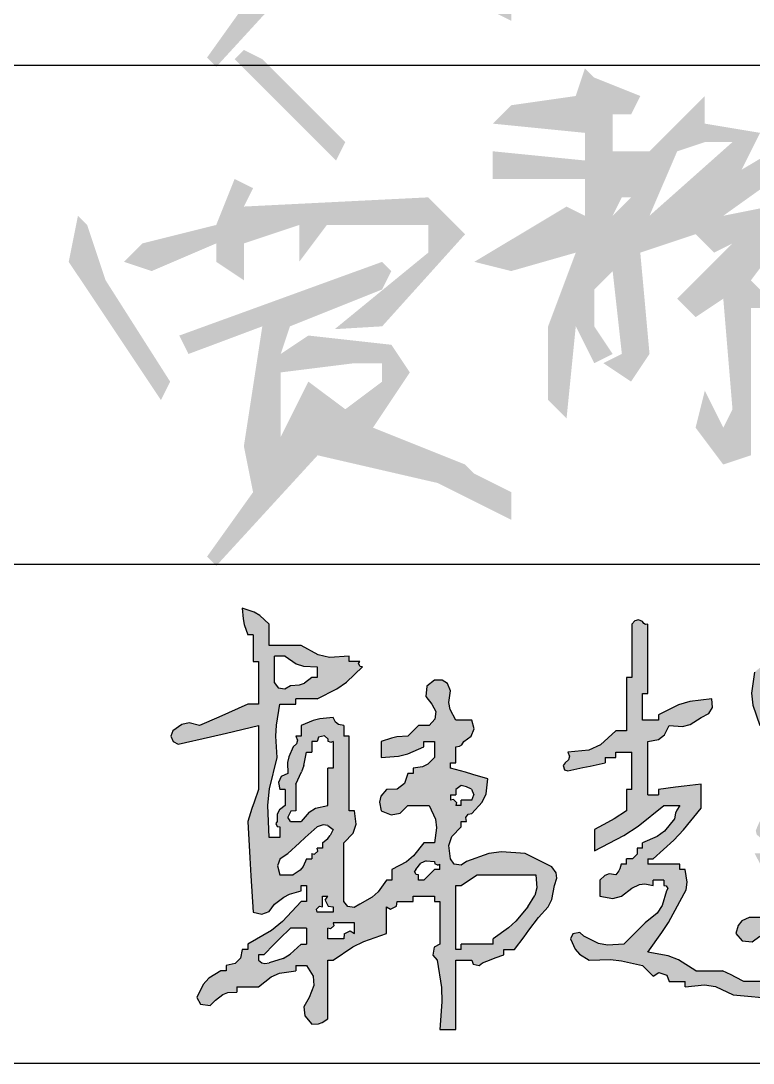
# Model space of a CAD drawing. Extents: x 5693218 to 11495510, y -728562 to -461276.
# Drawn here: x 5785777 to 5786730, y -501776 to -500419 of the extents above; entities that cross this region are included whole.
import ezdxf

# ---------------------------------------------------------------- set-up
doc = ezdxf.new("R2010")
doc.units = 0
doc.header["$LTSCALE"] = 1000
doc.header["$MEASUREMENT"] = 0
doc.layers.get('0').update_dxf_attribs({"linetype": 'CONTINUOUS'})

# ---------------------------------------------------------------- blocks, each defined once
blk = doc.blocks.new('韩超')
h = blk.add_hatch(color=256)
h.dxf.hatch_style = 1
h.paths.add_polyline_path([(0.787849, 0.514197), (0.777955, 0.527898), (0.77346, 0.562754), (0.78123, 0.586063), (0.805739, 0.61125), (0.805739, 0.625142), (0.819631, 0.625142), (0.818004, 0.635027), (0.823773, 0.643681), (0.833523, 0.64598), (0.860867, 0.674873), (0.870953, 0.696725), (0.875199, 0.736279), (0.836353, 0.74757), (0.816903, 0.753127), (0.777955, 0.764063), (0.777955, 0.777955), (0.791847, 0.777955), (0.791847, 0.819631), (0.801775, 0.820971), (0.80763, 0.824875), (0.812685, 0.833523), (0.832189, 0.847055), (0.839321, 0.866071), (0.833523, 0.889091), (0.791847, 0.889091), (0.776856, 0.916298), (0.7735, 0.934755), (0.777955, 0.965498), (0.770329, 0.984025), (0.756314, 0.993368), (0.736279, 0.993282), (0.716867, 0.977277), (0.713907, 0.950644), (0.729333, 0.930768), (0.740061, 0.911103), (0.737625, 0.891618), (0.722387, 0.875199), (0.694603, 0.875199), (0.683489, 0.864086), (0.677932, 0.858529), (0.666819, 0.847415), (0.638572, 0.845181), (0.624291, 0.842325), (0.597358, 0.833523), (0.597358, 0.791847), (0.643081, 0.794876), (0.666726, 0.800787), (0.708495, 0.819631), (0.708495, 0.833523), (0.736279, 0.833523), (0.736279, 0.791847), (0.718733, 0.774249), (0.705317, 0.767541), (0.680711, 0.764063), (0.680711, 0.750171), (0.666819, 0.750171), (0.658732, 0.72359), (0.639033, 0.708815), (0.61125, 0.708495), (0.596777, 0.690733), (0.592946, 0.675409), (0.597358, 0.652926), (0.623512, 0.642026), (0.64687, 0.646697), (0.666819, 0.666819), (0.722387, 0.666819), (0.738834, 0.631134), (0.742077, 0.608437), (0.736279, 0.569574), (0.708495, 0.569574), (0.682162, 0.535076), (0.663824, 0.519794), (0.625142, 0.500114), (0.625142, 0.47233), (0.61125, 0.47233), (0.589715, 0.441777), (0.574435, 0.428025), (0.54179, 0.409816), (0.527664, 0.400538), (0.510468, 0.403404), (0.500114, 0.416762), (0.500114, 0.569574), (0.524623, 0.594762), (0.532393, 0.618071), (0.527898, 0.652926), (0.514006, 0.652926), (0.514006, 0.847415), (0.500114, 0.847415), (0.500114, 0.875199), (0.486416, 0.877514), (0.478388, 0.883536), (0.47233, 0.896037), (0.438162, 0.892345), (0.420863, 0.888021), (0.388977, 0.875199), (0.388977, 0.847415), (0.375085, 0.847415), (0.379444, 0.836821), (0.376971, 0.826928), (0.368139, 0.819631), (0.356965, 0.793593), (0.353947, 0.778504), (0.354247, 0.750171), (0.337644, 0.741703), (0.330222, 0.726858), (0.333409, 0.708495), (0.347301, 0.708495), (0.347301, 0.666819), (0.332737, 0.655189), (0.327028, 0.643772), (0.326463, 0.625142), (0.32344, 0.619715), (0.327253, 0.612088), (0.333409, 0.61125), (0.333409, 0.583466), (0.305625, 0.583466), (0.302565, 0.667178), (0.306887, 0.710398), (0.326463, 0.791847), (0.3234, 0.8474), (0.32482, 0.875797), (0.333409, 0.930768), (0.375085, 0.930768), (0.375085, 0.94466), (0.430654, 0.94466), (0.482374, 0.970498), (0.50707, 0.987931), (0.548736, 1.028012), (0.542559, 1.028676), (0.538615, 1.036564), (0.54179, 1.041904), (0.514006, 1.041904), (0.514006, 1.055796), (0.462884, 1.052445), (0.433869, 1.058893), (0.388977, 1.08358), (0.305625, 1.08358), (0.305625, 1.139148), (0.281985, 1.161307), (0.266841, 1.170393), (0.236165, 1.180825), (0.238399, 1.152578), (0.241255, 1.138297), (0.250057, 1.111364), (0.263949, 1.111364), (0.263949, 1.041904), (0.277841, 1.041904), (0.277841, 0.930768), (0.250057, 0.930768), (0.200194, 0.90821), (0.175186, 0.897095), (0.125028, 0.875199), (0.097454, 0.881715), (0.078516, 0.877928), (0.055568, 0.861307), (0.050109, 0.847376), (0.0559, 0.8329), (0.06946, 0.826577), (0.152955, 0.845407), (0.194635, 0.855133), (0.277841, 0.875199), (0.277841, 0.708495), (0.266727, 0.675154), (0.261171, 0.658483), (0.250057, 0.625142), (0.255939, 0.530696), (0.258718, 0.483462), (0.263949, 0.388977), (0.286969, 0.38318), (0.305985, 0.390311), (0.319517, 0.409816), (0.344599, 0.428141), (0.359268, 0.435475), (0.388977, 0.444546), (0.388977, 0.458438), (0.40287, 0.458438), (0.40287, 0.416762), (0.388977, 0.416762), (0.340729, 0.364454), (0.31168, 0.341215), (0.250057, 0.305625), (0.250057, 0.291733), (0.236165, 0.291733), (0.231424, 0.268639), (0.217583, 0.254798), (0.194489, 0.250057), (0.194489, 0.236165), (0.180597, 0.236165), (0.148793, 0.216524), (0.134276, 0.200394), (0.118082, 0.166705), (0.127514, 0.14947), (0.152825, 0.145854), (0.166705, 0.159759), (0.185336, 0.17447), (0.198563, 0.17943), (0.222273, 0.180597), (0.222273, 0.194489), (0.277841, 0.194489), (0.311245, 0.220472), (0.333233, 0.229896), (0.375085, 0.236165), (0.375085, 0.250057), (0.40287, 0.250057), (0.420685, 0.221738), (0.422698, 0.197582), (0.409816, 0.166705), (0.396068, 0.142401), (0.398473, 0.118345), (0.416762, 0.097244), (0.43433, 0.097627), (0.444154, 0.100901), (0.458438, 0.111136), (0.458438, 0.263949), (0.47233, 0.263949), (0.524193, 0.298154), (0.552768, 0.312442), (0.61125, 0.333409), (0.61125, 0.40287), (0.621931, 0.39652), (0.637706, 0.404407), (0.639034, 0.416762), (0.680711, 0.416762), (0.680711, 0.430654), (0.736279, 0.430654), (0.736279, 0.416762), (0.750171, 0.416762), (0.750171, 0.305625), (0.735269, 0.297653), (0.731714, 0.276323), (0.743225, 0.263949), (0.754517, 0.192544), (0.755945, 0.155413), (0.750171, 0.083352), (0.791847, 0.083352), (0.791847, 0.263949), (0.833523, 0.263949), (0.837499, 0.253205), (0.852744, 0.249394), (0.861307, 0.257003), (0.883535, 0.265338), (0.894648, 0.269506), (0.916876, 0.277841), (0.916876, 0.291733), (0.94466, 0.291733), (0.969894, 0.324902), (0.982398, 0.341574), (1.007174, 0.375085), (1.032146, 0.402761), (1.041693, 0.421855), (1.04885, 0.458438), (1.055218, 0.477023), (1.053221, 0.491001), (1.041904, 0.50706), (0.972444, 0.54179), (0.910919, 0.546316), (0.877697, 0.541786), (0.819631, 0.520952), (0.805828, 0.5112)])
h.paths.add_polyline_path([(0.791847, 0.458438), (0.805739, 0.458438), (0.82241, 0.469551), (0.847415, 0.486222), (1.000228, 0.486222), (1.003038, 0.45197), (0.997988, 0.431769), (0.97939, 0.40287), (0.948039, 0.36501), (0.929334, 0.347744), (0.889091, 0.319517), (0.889091, 0.305625), (0.805739, 0.305625), (0.805739, 0.291733), (0.791847, 0.291733)], flags=16)
h.paths.add_polyline_path([(0.750171, 0.500114), (0.736279, 0.500114), (0.725165, 0.489), (0.719608, 0.483443), (0.708495, 0.47233), (0.694603, 0.47233), (0.694603, 0.486222), (0.688447, 0.48706), (0.684633, 0.494686), (0.687657, 0.500114), (0.701182, 0.516386), (0.715167, 0.52238), (0.736279, 0.520952), (0.736943, 0.514775), (0.744831, 0.510831), (0.750171, 0.514006)], flags=16)
h.paths.add_polyline_path([(0.791847, 0.666819), (0.793521, 0.674497), (0.785633, 0.682384), (0.777955, 0.680711), (0.777955, 0.694603), (0.791847, 0.694603), (0.792194, 0.70849), (0.806202, 0.718996), (0.819631, 0.715441), (0.833192, 0.709118), (0.838982, 0.694641), (0.833523, 0.680711), (0.805739, 0.680711), (0.805739, 0.666819)], flags=16)
h.paths.add_polyline_path([(0.527898, 0.361193), (0.527898, 0.333409), (0.517217, 0.339759), (0.501443, 0.331871), (0.500114, 0.319517), (0.458438, 0.319517), (0.458438, 0.347301), (0.466116, 0.345628), (0.474003, 0.353515), (0.47233, 0.361193)], flags=16)
h.paths.add_polyline_path([(0.47233, 0.40287), (0.47233, 0.388977), (0.430654, 0.388977), (0.42898, 0.396656), (0.436867, 0.404543), (0.444546, 0.40287), (0.444546, 0.430654), (0.458438, 0.430654), (0.452088, 0.419973), (0.459976, 0.404198)], flags=16)
h.paths.add_polyline_path([(0.47233, 0.604304), (0.464836, 0.588169), (0.458643, 0.580427), (0.444546, 0.569574), (0.444546, 0.555682), (0.430654, 0.555682), (0.432327, 0.548004), (0.42444, 0.540117), (0.416762, 0.54179), (0.416762, 0.527898), (0.40287, 0.527898), (0.39467, 0.507807), (0.386422, 0.49791), (0.368139, 0.486222), (0.333409, 0.486222), (0.327612, 0.509242), (0.334743, 0.528258), (0.354247, 0.54179), (0.384775, 0.569612), (0.400056, 0.583504), (0.430654, 0.61125), (0.446814, 0.616197), (0.458647, 0.614224)], flags=16)
h.paths.add_polyline_path([(0.458438, 0.666819), (0.426908, 0.659351), (0.410404, 0.649448), (0.388977, 0.625142), (0.361193, 0.625142), (0.354844, 0.635823), (0.362731, 0.651598), (0.375085, 0.652926), (0.375085, 0.722387), (0.390598, 0.753922), (0.396359, 0.771203), (0.40287, 0.805739), (0.416762, 0.805739), (0.416762, 0.833523), (0.430654, 0.833523), (0.434629, 0.844267), (0.449874, 0.848078), (0.458438, 0.840469), (0.459102, 0.834292), (0.466989, 0.830348), (0.47233, 0.833523), (0.47233, 0.764063), (0.458438, 0.764063)], flags=16)
h.paths.add_polyline_path([(0.40287, 0.347301), (0.40287, 0.305625), (0.388977, 0.305625), (0.360889, 0.27915), (0.342496, 0.268422), (0.305625, 0.257003), (0.294367, 0.254885), (0.286778, 0.256782), (0.277841, 0.263949), (0.277841, 0.277841), (0.291733, 0.277841), (0.319459, 0.305683), (0.333352, 0.319575), (0.361193, 0.347301)], flags=16)
h.paths.add_polyline_path([(0.430654, 1.000228), (0.416762, 1.000228), (0.39813, 0.985517), (0.384903, 0.980557), (0.361193, 0.97939), (0.347067, 0.970112), (0.329871, 0.972978), (0.319517, 0.986336), (0.319517, 1.055796), (0.347301, 1.055796), (0.376072, 1.035613), (0.395527, 1.029128), (0.430654, 1.028012)], flags=16)
h = blk.add_hatch(color=256)
h.dxf.hatch_style = 1
h.paths.add_polyline_path([(1.542018, 0.208381), (1.519791, 0.219494), (1.508677, 0.225051), (1.48645, 0.236165), (1.416989, 0.236165), (1.371255, 0.264232), (1.344642, 0.274582), (1.291961, 0.284787), (1.328443, 0.335457), (1.345237, 0.362046), (1.375313, 0.416762), (1.391241, 0.446575), (1.394603, 0.466747), (1.389205, 0.500114), (1.375313, 0.500114), (1.375313, 0.514006), (1.291961, 0.514006), (1.291961, 0.527898), (1.305853, 0.527898), (1.359796, 0.576664), (1.385101, 0.603375), (1.430881, 0.659873), (1.430881, 0.722387), (1.386427, 0.71683), (1.3642, 0.714052), (1.319745, 0.708495), (1.319745, 0.694603), (1.291961, 0.694603), (1.291961, 0.833523), (1.31926, 0.838693), (1.334923, 0.85044), (1.347529, 0.875199), (1.381781, 0.872389), (1.401982, 0.877439), (1.430881, 0.896037), (1.450883, 0.906123), (1.460131, 0.922307), (1.458666, 0.94466), (1.401114, 0.937345), (1.371819, 0.928557), (1.319745, 0.902983), (1.319745, 0.889091), (1.278069, 0.889091), (1.278069, 0.958552), (1.291961, 0.958552), (1.291961, 1.139148), (1.285806, 1.138304), (1.281086, 1.140664), (1.278069, 1.146094), (1.267308, 1.150023), (1.257931, 1.147679), (1.250285, 1.139148), (1.250285, 1.000228), (1.236393, 1.000228), (1.236393, 0.861307), (1.208609, 0.861307), (1.168183, 0.824416), (1.138053, 0.811024), (1.08358, 0.805739), (1.087939, 0.795145), (1.085465, 0.785252), (1.076634, 0.777955), (1.071121, 0.771113), (1.075065, 0.759282), (1.08358, 0.757117), (1.122533, 0.76519), (1.141984, 0.769358), (1.180825, 0.777955), (1.180825, 0.791847), (1.208609, 0.791847), (1.208609, 0.805739), (1.250285, 0.805739), (1.250285, 0.708495), (1.236393, 0.708495), (1.236393, 0.652926), (1.203973, 0.631977), (1.187234, 0.622213), (1.15304, 0.604304), (1.15304, 0.548736), (1.229739, 0.588318), (1.266619, 0.612432), (1.333637, 0.666819), (1.375313, 0.666819), (1.366995, 0.654381), (1.363975, 0.646831), (1.361421, 0.632088), (1.335054, 0.599814), (1.316435, 0.58585), (1.278069, 0.569574), (1.278069, 0.555682), (1.264177, 0.555682), (1.26415, 0.539965), (1.25211, 0.527924), (1.236393, 0.527898), (1.236393, 0.514006), (1.222501, 0.514006), (1.219217, 0.502022), (1.216226, 0.496039), (1.208609, 0.486222), (1.191149, 0.488205), (1.17971, 0.484393), (1.166932, 0.47233), (1.166932, 0.430654), (1.200708, 0.424307), (1.223469, 0.429997), (1.250285, 0.451492), (1.27048, 0.461183), (1.283894, 0.46286), (1.305853, 0.458438), (1.305853, 0.47233), (1.333637, 0.47233), (1.333637, 0.458438), (1.339793, 0.4576), (1.343606, 0.449973), (1.340583, 0.444546), (1.32937, 0.406076), (1.316213, 0.38634), (1.285015, 0.361193), (1.229447, 0.305625), (1.187056, 0.302553), (1.163204, 0.307323), (1.125256, 0.326463), (1.114566, 0.33576), (1.096818, 0.332211), (1.090526, 0.319517), (1.102438, 0.292491), (1.113943, 0.279343), (1.139148, 0.263949), (1.194983, 0.265062), (1.223561, 0.262204), (1.278069, 0.250057), (1.289183, 0.238943), (1.294739, 0.233386), (1.305853, 0.222273), (1.320568, 0.231877), (1.341519, 0.224893), (1.347529, 0.208381), (1.389205, 0.208381), (1.389205, 0.194489), (1.439628, 0.1998), (1.468259, 0.195028), (1.514234, 0.173651), (1.635959, 0.161998), (1.69773, 0.160594), (1.819859, 0.166705), (1.833779, 0.185933), (1.852296, 0.192877), (1.875427, 0.187543), (1.930995, 0.198656), (1.958779, 0.204213), (2.014348, 0.215327), (2.025534, 0.209917), (2.039748, 0.217024), (2.042132, 0.229219), (2.049428, 0.23805), (2.059322, 0.240524), (2.069916, 0.236165), (2.069916, 0.250057), (2.083808, 0.250057), (2.098401, 0.26772), (2.118188, 0.272666), (2.139376, 0.263949), (2.133917, 0.27788), (2.139708, 0.292356), (2.153268, 0.298679), (2.133073, 0.308371), (2.119659, 0.310047), (2.0977, 0.305625), (2.086586, 0.294512), (2.08103, 0.288955), (2.069916, 0.277841), (2.042132, 0.277841), (2.042132, 0.263949), (1.946785, 0.245868), (1.899372, 0.234712), (1.805967, 0.208381)])
h = blk.add_hatch(color=256)
h.dxf.hatch_style = 1
h.paths.add_polyline_path([(1.611478, 0.625142), (1.597547, 0.630601), (1.583071, 0.624811), (1.576748, 0.61125), (1.572819, 0.60049), (1.575163, 0.591112), (1.583694, 0.583466), (1.61855, 0.578971), (1.641859, 0.586741), (1.667046, 0.61125), (1.680938, 0.61125), (1.722615, 0.61125), (1.737208, 0.628913), (1.756995, 0.63386), (1.778183, 0.625142), (1.778183, 0.639034), (1.833751, 0.639034), (1.833751, 0.655705), (1.833751, 0.66404), (1.833751, 0.680711), (1.805967, 0.680711), (1.792075, 0.680711), (1.764291, 0.680711), (1.764291, 0.666819), (1.722615, 0.666819), (1.717058, 0.655705), (1.714279, 0.650148), (1.708723, 0.639034), (1.69483, 0.639034), (1.680938, 0.639034), (1.678868, 0.661339), (1.688455, 0.678116), (1.708723, 0.687657), (1.768692, 0.728785), (1.795922, 0.757527), (1.833751, 0.819631), (1.839429, 0.846829), (1.850907, 0.862133), (1.875427, 0.875199), (1.888443, 0.91196), (1.890032, 0.934206), (1.882373, 0.972444), (1.876196, 0.973108), (1.872252, 0.980995), (1.875427, 0.986336), (1.861535, 0.986336), (1.819859, 0.986336), (1.796859, 0.959188), (1.781933, 0.947248), (1.750399, 0.930768), (1.750399, 0.916876), (1.736507, 0.916876), (1.71031, 0.882162), (1.682751, 0.868382), (1.639262, 0.868253), (1.61591, 0.897042), (1.610049, 0.922442), (1.618424, 0.958552), (1.629264, 0.984285), (1.6309, 1.000642), (1.62537, 1.028012), (1.602888, 1.032424), (1.587563, 1.028593), (1.569802, 1.01412), (1.562035, 0.958817), (1.56513, 0.927869), (1.583694, 0.875199), (1.595758, 0.853473), (1.601336, 0.842318), (1.611478, 0.819631), (1.650742, 0.818134), (1.671448, 0.821092), (1.708723, 0.833523), (1.714279, 0.844637), (1.717058, 0.850194), (1.722615, 0.861307), (1.740978, 0.85812), (1.755823, 0.865542), (1.764291, 0.882145), (1.764955, 0.888322), (1.772842, 0.892266), (1.778183, 0.889091), (1.778183, 0.902983), (1.792075, 0.902983), (1.803189, 0.919654), (1.808745, 0.927989), (1.819859, 0.94466), (1.847643, 0.94466), (1.847643, 0.916876), (1.817381, 0.887163), (1.804962, 0.866982), (1.792075, 0.826577), (1.753545, 0.774398), (1.730689, 0.750113), (1.680938, 0.708495), (1.641359, 0.690689), (1.621854, 0.667284)])
h = blk.add_hatch(color=256)
h.dxf.hatch_style = 1
h.paths.add_polyline_path([(1.831635, 0.573795), (1.812227, 0.549535), (1.792075, 0.500114), (1.762292, 0.496094), (1.744726, 0.484384), (1.729561, 0.458438), (1.700075, 0.463546), (1.684975, 0.469586), (1.6601, 0.486222), (1.637668, 0.49978), (1.627728, 0.515685), (1.62537, 0.54179), (1.603143, 0.54179), (1.592029, 0.54179), (1.569802, 0.54179), (1.586675, 0.509854), (1.593737, 0.492906), (1.604532, 0.458438), (1.621804, 0.436498), (1.61886, 0.407063), (1.597586, 0.388977), (1.597586, 0.375085), (1.55591, 0.375085), (1.536306, 0.36578), (1.526798, 0.35437), (1.52118, 0.333409), (1.537185, 0.313997), (1.563818, 0.311038), (1.583694, 0.326463), (1.614401, 0.331156), (1.630976, 0.339443), (1.653154, 0.361193), (1.667046, 0.361193), (1.708723, 0.361193), (1.720352, 0.375758), (1.731769, 0.381467), (1.750399, 0.382031), (1.77782, 0.376762), (1.791938, 0.37535), (1.819859, 0.375085), (1.821199, 0.385013), (1.825102, 0.390868), (1.833751, 0.395924), (1.815429, 0.411271), (1.805589, 0.418299), (1.785129, 0.430654), (1.829593, 0.491137), (1.853312, 0.520437), (1.903211, 0.57652), (1.923495, 0.606919), (1.927312, 0.631729), (1.917103, 0.666819), (1.904326, 0.678881), (1.892887, 0.682694), (1.875427, 0.680711), (1.875427, 0.650148), (1.875427, 0.634867), (1.875427, 0.604304)])
for p, q in [((0.266841, 1.170393), (0.236165, 1.180825)), ((0.236165, 1.180825), (0.238399, 1.152578)), ((0.281985, 1.161307), (0.266841, 1.170393)), ((0.238399, 1.152578), (0.241255, 1.138297)), ((0.305625, 1.139148), (0.281985, 1.161307)), ((1.257931, 1.147679), (1.250285, 1.139148)), ((1.267308, 1.150023), (1.257931, 1.147679)), ((1.278069, 1.146094), (1.267308, 1.150023)), ((1.281086, 1.140664), (1.278069, 1.146094)), ((1.285806, 1.138304), (1.281086, 1.140664)), ((0.241255, 1.138297), (0.250057, 1.111364)), ((0.305625, 1.08358), (0.305625, 1.139148)), ((1.250285, 1.139148), (1.250285, 1.000228)), ((1.291961, 1.139148), (1.285806, 1.138304)), ((1.291961, 0.958552), (1.291961, 1.139148)), ((0.263949, 1.111364), (0.250057, 1.111364)), ((0.263949, 1.111364), (0.263949, 1.041904)), ((0.388977, 1.08358), (0.305625, 1.08358)), ((0.433869, 1.058893), (0.388977, 1.08358)), ((0.263949, 1.041904), (0.277841, 1.041904)), ((0.277841, 1.041904), (0.277841, 0.930768)), ((0.319517, 0.986336), (0.319517, 1.055796)), ((0.347301, 1.055796), (0.319517, 1.055796)), ((0.347301, 1.055796), (0.376072, 1.035613)), ((0.376072, 1.035613), (0.395527, 1.029128)), ((0.462884, 1.052445), (0.433869, 1.058893)), ((0.514006, 1.055796), (0.462884, 1.052445)), ((0.514006, 1.041904), (0.514006, 1.055796)), ((0.54179, 1.041904), (0.514006, 1.041904)), ((0.538615, 1.036564), (0.54179, 1.041904)), ((0.542559, 1.028676), (0.538615, 1.036564)), ((0.395527, 1.029128), (0.430654, 1.028012)), ((0.430654, 1.028012), (0.430654, 1.000228)), ((0.50707, 0.987931), (0.548736, 1.028012)), ((0.548736, 1.028012), (0.542559, 1.028676)), ((1.569802, 1.01412), (1.562035, 0.958817)), ((0.319517, 0.986336), (0.329871, 0.972978)), ((0.347067, 0.970112), (0.361193, 0.97939)), ((0.361193, 0.97939), (0.384903, 0.980557)), ((0.384903, 0.980557), (0.39813, 0.985517)), ((0.416762, 1.000228), (0.39813, 0.985517)), ((0.430654, 1.000228), (0.416762, 1.000228)), ((0.482374, 0.970498), (0.50707, 0.987931)), ((0.736279, 0.993282), (0.716867, 0.977277)), ((0.756314, 0.993368), (0.736279, 0.993282)), ((0.770329, 0.984025), (0.756314, 0.993368)), ((0.777955, 0.965498), (0.770329, 0.984025)), ((1.236393, 1.000228), (1.236393, 0.861307)), ((1.250285, 1.000228), (1.236393, 1.000228)), ((0.329871, 0.972978), (0.347067, 0.970112)), ((0.430654, 0.94466), (0.482374, 0.970498)), ((0.716867, 0.977277), (0.713907, 0.950644)), ((0.713907, 0.950644), (0.729333, 0.930768)), ((0.7735, 0.934755), (0.777955, 0.965498)), ((1.278069, 0.958552), (1.291961, 0.958552)), ((1.278069, 0.889091), (1.278069, 0.958552)), ((1.562035, 0.958817), (1.56513, 0.927869)), ((0.250057, 0.930768), (0.200194, 0.90821)), ((0.277841, 0.930768), (0.250057, 0.930768)), ((0.32482, 0.875797), (0.333409, 0.930768)), ((0.333409, 0.930768), (0.375085, 0.930768)), ((0.375085, 0.930768), (0.375085, 0.94466)), ((0.430654, 0.94466), (0.375085, 0.94466)), ((0.729333, 0.930768), (0.740061, 0.911103)), ((0.776856, 0.916298), (0.7735, 0.934755)), ((1.371819, 0.928557), (1.319745, 0.902983)), ((1.401114, 0.937345), (1.371819, 0.928557)), ((1.458666, 0.94466), (1.401114, 0.937345)), ((1.460131, 0.922307), (1.458666, 0.94466)), ((1.56513, 0.927869), (1.583694, 0.875199)), ((0.175186, 0.897095), (0.125028, 0.875199)), ((0.200194, 0.90821), (0.175186, 0.897095)), ((0.47233, 0.896037), (0.438162, 0.892345)), ((0.478388, 0.883536), (0.47233, 0.896037)), ((0.740061, 0.911103), (0.737625, 0.891618)), ((0.791847, 0.889091), (0.776856, 0.916298)), ((1.319745, 0.902983), (1.319745, 0.889091)), ((1.401982, 0.877439), (1.430881, 0.896037)), ((1.430881, 0.896037), (1.450883, 0.906123)), ((1.450883, 0.906123), (1.460131, 0.922307)), ((0.078516, 0.877928), (0.055568, 0.861307)), ((0.097454, 0.881715), (0.078516, 0.877928)), ((0.125028, 0.875199), (0.097454, 0.881715)), ((0.194635, 0.855133), (0.277841, 0.875199)), ((0.277841, 0.875199), (0.277841, 0.708495)), ((0.3234, 0.8474), (0.32482, 0.875797)), ((0.420863, 0.888021), (0.388977, 0.875199)), ((0.388977, 0.875199), (0.388977, 0.847415)), ((0.438162, 0.892345), (0.420863, 0.888021)), ((0.486416, 0.877514), (0.478388, 0.883536)), ((0.500114, 0.875199), (0.486416, 0.877514)), ((0.500114, 0.875199), (0.500114, 0.847415)), ((0.694603, 0.875199), (0.683489, 0.864086)), ((0.722387, 0.875199), (0.694603, 0.875199)), ((0.737625, 0.891618), (0.722387, 0.875199)), ((0.833523, 0.889091), (0.791847, 0.889091)), ((0.839321, 0.866071), (0.833523, 0.889091)), ((1.319745, 0.889091), (1.278069, 0.889091)), ((1.334923, 0.85044), (1.347529, 0.875199)), ((1.347529, 0.875199), (1.381781, 0.872389)), ((1.381781, 0.872389), (1.401982, 0.877439)), ((0.055568, 0.861307), (0.050109, 0.847376)), ((0.050109, 0.847376), (0.0559, 0.8329)), ((0.06946, 0.826577), (0.152955, 0.845407)), ((0.152955, 0.845407), (0.194635, 0.855133)), ((0.326463, 0.791847), (0.3234, 0.8474)), ((0.388977, 0.847415), (0.375085, 0.847415)), ((0.375085, 0.847415), (0.379444, 0.836821)), ((0.434629, 0.844267), (0.430654, 0.833523)), ((0.449874, 0.848078), (0.434629, 0.844267)), ((0.458438, 0.840469), (0.449874, 0.848078)), ((0.514006, 0.847415), (0.500114, 0.847415)), ((0.514006, 0.652926), (0.514006, 0.847415)), ((0.624291, 0.842325), (0.597358, 0.833523)), ((0.638572, 0.845181), (0.624291, 0.842325)), ((0.666819, 0.847415), (0.638572, 0.845181)), ((0.677932, 0.858529), (0.666819, 0.847415)), ((0.683489, 0.864086), (0.677932, 0.858529)), ((0.812685, 0.833523), (0.832189, 0.847055)), ((0.832189, 0.847055), (0.839321, 0.866071)), ((1.208609, 0.861307), (1.168183, 0.824416)), ((1.236393, 0.861307), (1.208609, 0.861307)), ((1.31926, 0.838693), (1.334923, 0.85044)), ((0.0559, 0.8329), (0.06946, 0.826577)), ((0.368139, 0.819631), (0.356965, 0.793593)), ((0.376971, 0.826928), (0.368139, 0.819631)), ((0.379444, 0.836821), (0.376971, 0.826928)), ((0.416762, 0.833523), (0.416762, 0.805739)), ((0.430654, 0.833523), (0.416762, 0.833523)), ((0.458438, 0.840469), (0.459102, 0.834292)), ((0.466989, 0.830348), (0.459102, 0.834292)), ((0.47233, 0.833523), (0.466989, 0.830348)), ((0.47233, 0.833523), (0.47233, 0.764063)), ((0.597358, 0.833523), (0.597358, 0.791847)), ((0.666726, 0.800787), (0.708495, 0.819631)), ((0.708495, 0.833523), (0.736279, 0.833523)), ((0.708495, 0.819631), (0.708495, 0.833523)), ((0.736279, 0.833523), (0.736279, 0.791847)), ((0.791847, 0.819631), (0.801775, 0.820971)), ((0.791847, 0.777955), (0.791847, 0.819631)), ((0.801775, 0.820971), (0.80763, 0.824875)), ((0.80763, 0.824875), (0.812685, 0.833523)), ((1.168183, 0.824416), (1.138053, 0.811024)), ((1.291961, 0.833523), (1.31926, 0.838693)), ((1.291961, 0.694603), (1.291961, 0.833523)), ((0.306887, 0.710398), (0.326463, 0.791847)), ((0.356965, 0.793593), (0.353947, 0.778504)), ((0.396359, 0.771203), (0.40287, 0.805739)), ((0.40287, 0.805739), (0.416762, 0.805739)), ((0.597358, 0.791847), (0.643081, 0.794876)), ((0.643081, 0.794876), (0.666726, 0.800787)), ((0.736279, 0.791847), (0.718733, 0.774249)), ((1.138053, 0.811024), (1.08358, 0.805739)), ((1.08358, 0.805739), (1.087939, 0.795145)), ((1.087939, 0.795145), (1.085465, 0.785252)), ((1.180825, 0.791847), (1.208609, 0.791847)), ((1.180825, 0.791847), (1.180825, 0.777955)), ((1.208609, 0.791847), (1.208609, 0.805739)), ((1.208609, 0.805739), (1.250285, 0.805739)), ((1.250285, 0.708495), (1.250285, 0.805739)), ((0.353947, 0.778504), (0.354247, 0.750171)), ((0.396359, 0.771203), (0.390598, 0.753922)), ((0.47233, 0.764063), (0.458438, 0.764063)), ((0.458438, 0.666819), (0.458438, 0.764063)), ((0.705317, 0.767541), (0.680711, 0.764063)), ((0.680711, 0.764063), (0.680711, 0.750171)), ((0.718733, 0.774249), (0.705317, 0.767541)), ((0.777955, 0.777955), (0.791847, 0.777955)), ((0.777955, 0.764063), (0.777955, 0.777955)), ((0.816903, 0.753127), (0.777955, 0.764063)), ((1.076634, 0.777955), (1.071121, 0.771113)), ((1.071121, 0.771113), (1.075065, 0.759282)), ((1.085465, 0.785252), (1.076634, 0.777955)), ((1.08358, 0.757117), (1.122533, 0.76519)), ((1.122533, 0.76519), (1.141984, 0.769358)), ((1.141984, 0.769358), (1.180825, 0.777955)), ((0.337644, 0.741703), (0.330222, 0.726858)), ((0.354247, 0.750171), (0.337644, 0.741703)), ((0.375085, 0.722387), (0.390598, 0.753922)), ((0.666819, 0.750171), (0.658732, 0.72359)), ((0.680711, 0.750171), (0.666819, 0.750171)), ((0.836353, 0.74757), (0.816903, 0.753127)), ((0.875199, 0.736279), (0.836353, 0.74757)), ((0.870953, 0.696725), (0.875199, 0.736279)), ((1.075065, 0.759282), (1.08358, 0.757117)), ((0.277841, 0.708495), (0.266727, 0.675154)), ((0.302565, 0.667178), (0.306887, 0.710398)), ((0.330222, 0.726858), (0.333409, 0.708495)), ((0.347301, 0.708495), (0.333409, 0.708495)), ((0.347301, 0.708495), (0.347301, 0.666819)), ((0.375085, 0.722387), (0.375085, 0.652926)), ((0.61125, 0.708495), (0.596777, 0.690733)), ((0.639033, 0.708815), (0.61125, 0.708495)), ((0.658732, 0.72359), (0.639033, 0.708815)), ((0.792194, 0.70849), (0.791847, 0.694603)), ((0.806202, 0.718996), (0.792194, 0.70849)), ((0.819631, 0.715441), (0.806202, 0.718996)), ((0.833192, 0.709118), (0.819631, 0.715441)), ((0.833192, 0.709118), (0.838982, 0.694641)), ((1.236393, 0.708495), (1.236393, 0.652926)), ((1.250285, 0.708495), (1.236393, 0.708495)), ((1.3642, 0.714052), (1.319745, 0.708495)), ((1.319745, 0.708495), (1.319745, 0.694603)), ((1.386427, 0.71683), (1.3642, 0.714052)), ((1.430881, 0.722387), (1.386427, 0.71683)), ((1.430881, 0.659873), (1.430881, 0.722387)), ((0.596777, 0.690733), (0.592946, 0.675409)), ((0.777955, 0.694603), (0.777955, 0.680711)), ((0.777955, 0.694603), (0.791847, 0.694603)), ((0.785633, 0.682384), (0.777955, 0.680711)), ((0.785633, 0.682384), (0.793521, 0.674497)), ((0.833523, 0.680711), (0.805739, 0.680711)), ((0.805739, 0.666819), (0.805739, 0.680711)), ((0.833523, 0.680711), (0.838982, 0.694641)), ((0.860867, 0.674873), (0.870953, 0.696725)), ((1.291961, 0.694603), (1.319745, 0.694603)), ((0.261171, 0.658483), (0.250057, 0.625142)), ((0.266727, 0.675154), (0.261171, 0.658483)), ((0.305625, 0.583466), (0.302565, 0.667178)), ((0.332737, 0.655189), (0.327028, 0.643772)), ((0.347301, 0.666819), (0.332737, 0.655189)), ((0.375085, 0.652926), (0.362731, 0.651598)), ((0.410404, 0.649448), (0.426908, 0.659351)), ((0.426908, 0.659351), (0.458438, 0.666819)), ((0.527898, 0.652926), (0.514006, 0.652926)), ((0.532393, 0.618071), (0.527898, 0.652926)), ((0.592946, 0.675409), (0.597358, 0.652926)), ((0.597358, 0.652926), (0.623512, 0.642026)), ((0.64687, 0.646697), (0.666819, 0.666819)), ((0.666819, 0.666819), (0.722387, 0.666819)), ((0.722387, 0.666819), (0.738834, 0.631134)), ((0.793521, 0.674497), (0.791847, 0.666819)), ((0.805739, 0.666819), (0.791847, 0.666819)), ((0.833523, 0.64598), (0.860867, 0.674873)), ((1.236393, 0.652926), (1.203973, 0.631977)), ((1.266619, 0.612432), (1.333637, 0.666819)), ((1.333637, 0.666819), (1.375313, 0.666819)), ((1.366995, 0.654381), (1.363975, 0.646831)), ((1.375313, 0.666819), (1.366995, 0.654381)), ((1.385101, 0.603375), (1.430881, 0.659873)), ((0.250057, 0.625142), (0.255939, 0.530696)), ((0.326463, 0.625142), (0.32344, 0.619715)), ((0.327028, 0.643772), (0.326463, 0.625142)), ((0.362731, 0.651598), (0.354844, 0.635823)), ((0.361193, 0.625142), (0.354844, 0.635823)), ((0.361193, 0.625142), (0.388977, 0.625142)), ((0.410404, 0.649448), (0.388977, 0.625142)), ((0.623512, 0.642026), (0.64687, 0.646697)), ((0.738834, 0.631134), (0.742077, 0.608437)), ((0.805739, 0.61125), (0.805739, 0.625142)), ((0.805739, 0.625142), (0.819631, 0.625142)), ((0.818004, 0.635027), (0.823773, 0.643681)), ((0.819631, 0.625142), (0.818004, 0.635027)), ((0.823773, 0.643681), (0.833523, 0.64598)), ((1.203973, 0.631977), (1.187234, 0.622213)), ((1.361421, 0.632088), (1.335054, 0.599814)), ((1.363975, 0.646831), (1.361421, 0.632088)), ((0.32344, 0.619715), (0.327253, 0.612088)), ((0.327253, 0.612088), (0.333409, 0.61125)), ((0.333409, 0.61125), (0.333409, 0.583466)), ((0.430654, 0.61125), (0.400056, 0.583504)), ((0.446814, 0.616197), (0.430654, 0.61125)), ((0.458647, 0.614224), (0.446814, 0.616197)), ((0.458647, 0.614224), (0.47233, 0.604304)), ((0.47233, 0.604304), (0.464836, 0.588169)), ((0.524623, 0.594762), (0.532393, 0.618071)), ((0.742077, 0.608437), (0.736279, 0.569574)), ((0.78123, 0.586063), (0.805739, 0.61125)), ((1.187234, 0.622213), (1.15304, 0.604304)), ((1.15304, 0.604304), (1.15304, 0.548736)), ((1.229739, 0.588318), (1.266619, 0.612432)), ((1.335054, 0.599814), (1.316435, 0.58585)), ((1.359796, 0.576664), (1.385101, 0.603375)), ((0.333409, 0.583466), (0.305625, 0.583466)), ((0.384775, 0.569612), (0.400056, 0.583504)), ((0.444546, 0.569574), (0.458643, 0.580427)), ((0.458643, 0.580427), (0.464836, 0.588169)), ((0.500114, 0.569574), (0.524623, 0.594762)), ((0.77346, 0.562754), (0.78123, 0.586063)), ((1.15304, 0.548736), (1.229739, 0.588318)), ((1.316435, 0.58585), (1.278069, 0.569574)), ((1.305853, 0.527898), (1.359796, 0.576664)), ((0.384775, 0.569612), (0.354247, 0.54179)), ((0.432327, 0.548004), (0.42444, 0.540117)), ((0.432327, 0.548004), (0.430654, 0.555682)), ((0.444546, 0.555682), (0.430654, 0.555682)), ((0.444546, 0.569574), (0.444546, 0.555682)), ((0.500114, 0.416762), (0.500114, 0.569574)), ((0.708495, 0.569574), (0.682162, 0.535076)), ((0.736279, 0.569574), (0.708495, 0.569574)), ((0.777955, 0.527898), (0.77346, 0.562754)), ((0.910919, 0.546316), (0.877697, 0.541786)), ((0.972444, 0.54179), (0.910919, 0.546316)), ((1.264177, 0.555682), (1.26415, 0.539965)), ((1.278069, 0.555682), (1.264177, 0.555682)), ((1.278069, 0.555682), (1.278069, 0.569574)), ((0.255939, 0.530696), (0.258718, 0.483462)), ((0.334743, 0.528258), (0.327612, 0.509242)), ((0.334743, 0.528258), (0.354247, 0.54179)), ((0.40287, 0.527898), (0.39467, 0.507807)), ((0.40287, 0.527898), (0.416762, 0.527898)), ((0.416762, 0.54179), (0.416762, 0.527898)), ((0.416762, 0.54179), (0.42444, 0.540117)), ((0.663824, 0.519794), (0.625142, 0.500114)), ((0.682162, 0.535076), (0.663824, 0.519794)), ((0.687657, 0.500114), (0.701182, 0.516386)), ((0.715167, 0.52238), (0.701182, 0.516386)), ((0.715167, 0.52238), (0.736279, 0.520952)), ((0.736279, 0.520952), (0.736943, 0.514775)), ((0.787849, 0.514197), (0.777955, 0.527898)), ((0.819631, 0.520952), (0.805828, 0.5112)), ((0.877697, 0.541786), (0.819631, 0.520952)), ((1.041904, 0.50706), (0.972444, 0.54179)), ((1.25211, 0.527924), (1.236393, 0.527898)), ((1.236393, 0.514006), (1.236393, 0.527898)), ((1.26415, 0.539965), (1.25211, 0.527924)), ((1.291961, 0.527898), (1.291961, 0.514006)), ((1.291961, 0.527898), (1.305853, 0.527898)), ((0.327612, 0.509242), (0.333409, 0.486222)), ((0.386422, 0.49791), (0.368139, 0.486222)), ((0.39467, 0.507807), (0.386422, 0.49791)), ((0.625142, 0.500114), (0.625142, 0.47233)), ((0.687657, 0.500114), (0.684633, 0.494686)), ((0.688447, 0.48706), (0.684633, 0.494686)), ((0.725165, 0.489), (0.719608, 0.483443)), ((0.725165, 0.489), (0.736279, 0.500114)), ((0.750171, 0.500114), (0.736279, 0.500114)), ((0.744831, 0.510831), (0.736943, 0.514775)), ((0.744831, 0.510831), (0.750171, 0.514006)), ((0.750171, 0.500114), (0.750171, 0.514006)), ((0.805828, 0.5112), (0.787849, 0.514197)), ((1.053221, 0.491001), (1.041904, 0.50706)), ((1.055218, 0.477023), (1.053221, 0.491001)), ((1.216226, 0.496039), (1.208609, 0.486222)), ((1.219217, 0.502022), (1.216226, 0.496039)), ((1.222501, 0.514006), (1.219217, 0.502022)), ((1.236393, 0.514006), (1.222501, 0.514006)), ((1.375313, 0.514006), (1.291961, 0.514006)), ((1.375313, 0.500114), (1.375313, 0.514006)), ((1.389205, 0.500114), (1.375313, 0.500114)), ((1.394603, 0.466747), (1.389205, 0.500114)), ((0.258718, 0.483462), (0.263949, 0.388977)), ((0.333409, 0.486222), (0.368139, 0.486222)), ((0.61125, 0.47233), (0.589715, 0.441777)), ((0.625142, 0.47233), (0.61125, 0.47233)), ((0.694603, 0.486222), (0.688447, 0.48706)), ((0.694603, 0.47233), (0.694603, 0.486222)), ((0.708495, 0.47233), (0.694603, 0.47233)), ((0.719608, 0.483443), (0.708495, 0.47233)), ((0.805739, 0.458438), (0.82241, 0.469551)), ((0.82241, 0.469551), (0.847415, 0.486222)), ((0.847415, 0.486222), (1.000228, 0.486222)), ((1.000228, 0.486222), (1.003038, 0.45197)), ((1.04885, 0.458438), (1.055218, 0.477023)), ((1.17971, 0.484393), (1.166932, 0.47233)), ((1.166932, 0.47233), (1.166932, 0.430654)), ((1.191149, 0.488205), (1.17971, 0.484393)), ((1.208609, 0.486222), (1.191149, 0.488205)), ((1.27048, 0.461183), (1.283894, 0.46286)), ((1.283894, 0.46286), (1.305853, 0.458438)), ((1.333637, 0.47233), (1.305853, 0.47233)), ((1.305853, 0.458438), (1.305853, 0.47233)), ((1.333637, 0.47233), (1.333637, 0.458438)), ((1.391241, 0.446575), (1.394603, 0.466747)), ((0.344599, 0.428141), (0.359268, 0.435475)), ((0.359268, 0.435475), (0.388977, 0.444546)), ((0.388977, 0.458438), (0.40287, 0.458438)), ((0.388977, 0.444546), (0.388977, 0.458438)), ((0.40287, 0.458438), (0.40287, 0.416762)), ((0.589715, 0.441777), (0.574435, 0.428025)), ((0.791847, 0.458438), (0.805739, 0.458438)), ((0.791847, 0.291733), (0.791847, 0.458438)), ((1.003038, 0.45197), (0.997988, 0.431769)), ((1.041693, 0.421855), (1.04885, 0.458438)), ((1.223469, 0.429997), (1.250285, 0.451492)), ((1.250285, 0.451492), (1.27048, 0.461183)), ((1.340583, 0.444546), (1.32937, 0.406076)), ((1.333637, 0.458438), (1.339793, 0.4576)), ((1.339793, 0.4576), (1.343606, 0.449973)), ((1.343606, 0.449973), (1.340583, 0.444546)), ((1.375313, 0.416762), (1.391241, 0.446575)), ((0.305985, 0.390311), (0.319517, 0.409816)), ((0.319517, 0.409816), (0.344599, 0.428141)), ((0.388977, 0.416762), (0.340729, 0.364454)), ((0.40287, 0.416762), (0.388977, 0.416762)), ((0.444546, 0.430654), (0.458438, 0.430654)), ((0.444546, 0.40287), (0.444546, 0.430654)), ((0.452088, 0.419973), (0.458438, 0.430654)), ((0.452088, 0.419973), (0.459976, 0.404198)), ((0.510468, 0.403404), (0.500114, 0.416762)), ((0.54179, 0.409816), (0.527664, 0.400538)), ((0.574435, 0.428025), (0.54179, 0.409816)), ((0.637706, 0.404407), (0.639034, 0.416762)), ((0.639034, 0.416762), (0.680711, 0.416762)), ((0.680711, 0.430654), (0.736279, 0.430654)), ((0.680711, 0.416762), (0.680711, 0.430654)), ((0.736279, 0.430654), (0.736279, 0.416762)), ((0.736279, 0.416762), (0.750171, 0.416762)), ((0.750171, 0.416762), (0.750171, 0.305625)), ((0.97939, 0.40287), (0.997988, 0.431769)), ((1.032146, 0.402761), (1.041693, 0.421855)), ((1.166932, 0.430654), (1.200708, 0.424307)), ((1.200708, 0.424307), (1.223469, 0.429997)), ((1.345237, 0.362046), (1.375313, 0.416762)), ((0.263949, 0.388977), (0.286969, 0.38318)), ((0.286969, 0.38318), (0.305985, 0.390311)), ((0.42898, 0.396656), (0.436867, 0.404543)), ((0.430654, 0.388977), (0.42898, 0.396656)), ((0.47233, 0.388977), (0.430654, 0.388977)), ((0.436867, 0.404543), (0.444546, 0.40287)), ((0.459976, 0.404198), (0.47233, 0.40287)), ((0.47233, 0.40287), (0.47233, 0.388977)), ((0.527664, 0.400538), (0.510468, 0.403404)), ((0.61125, 0.333409), (0.61125, 0.40287)), ((0.61125, 0.40287), (0.621931, 0.39652)), ((0.621931, 0.39652), (0.637706, 0.404407)), ((0.97939, 0.40287), (0.948039, 0.36501)), ((1.007174, 0.375085), (1.032146, 0.402761)), ((1.316213, 0.38634), (1.285015, 0.361193)), ((1.32937, 0.406076), (1.316213, 0.38634)), ((0.340729, 0.364454), (0.31168, 0.341215)), ((0.466116, 0.345628), (0.474003, 0.353515)), ((0.47233, 0.361193), (0.474003, 0.353515)), ((0.527898, 0.361193), (0.47233, 0.361193)), ((0.527898, 0.333409), (0.527898, 0.361193)), ((0.929334, 0.347744), (0.948039, 0.36501)), ((0.982398, 0.341574), (1.007174, 0.375085)), ((1.285015, 0.361193), (1.229447, 0.305625)), ((1.328443, 0.335457), (1.345237, 0.362046)), ((1.526798, 0.35437), (1.52118, 0.333409)), ((1.536306, 0.36578), (1.526798, 0.35437)), ((1.55591, 0.375085), (1.536306, 0.36578)), ((1.597586, 0.375085), (1.55591, 0.375085)), ((0.31168, 0.341215), (0.250057, 0.305625)), ((0.333352, 0.319575), (0.361193, 0.347301)), ((0.40287, 0.347301), (0.361193, 0.347301)), ((0.40287, 0.347301), (0.40287, 0.305625)), ((0.466116, 0.345628), (0.458438, 0.347301)), ((0.458438, 0.319517), (0.458438, 0.347301)), ((0.501443, 0.331871), (0.500114, 0.319517)), ((0.501443, 0.331871), (0.517217, 0.339759)), ((0.517217, 0.339759), (0.527898, 0.333409)), ((0.552768, 0.312442), (0.61125, 0.333409)), ((0.929334, 0.347744), (0.889091, 0.319517)), ((0.969894, 0.324902), (0.982398, 0.341574)), ((1.096818, 0.332211), (1.090526, 0.319517)), ((1.114566, 0.33576), (1.096818, 0.332211)), ((1.125256, 0.326463), (1.114566, 0.33576)), ((1.163204, 0.307323), (1.125256, 0.326463)), ((1.291961, 0.284787), (1.328443, 0.335457)), ((1.52118, 0.333409), (1.537185, 0.313997)), ((1.563818, 0.311038), (1.583694, 0.326463)), ((0.250057, 0.305625), (0.250057, 0.291733)), ((0.291733, 0.277841), (0.319459, 0.305683)), ((0.319459, 0.305683), (0.333352, 0.319575)), ((0.388977, 0.305625), (0.360889, 0.27915)), ((0.388977, 0.305625), (0.40287, 0.305625)), ((0.500114, 0.319517), (0.458438, 0.319517)), ((0.524193, 0.298154), (0.552768, 0.312442)), ((0.750171, 0.305625), (0.735269, 0.297653)), ((0.805739, 0.291733), (0.805739, 0.305625)), ((0.889091, 0.305625), (0.805739, 0.305625)), ((0.889091, 0.305625), (0.889091, 0.319517)), ((0.94466, 0.291733), (0.969894, 0.324902)), ((1.090526, 0.319517), (1.102438, 0.292491)), ((1.187056, 0.302553), (1.163204, 0.307323)), ((1.229447, 0.305625), (1.187056, 0.302553)), ((1.537185, 0.313997), (1.563818, 0.311038)), ((0.236165, 0.291733), (0.231424, 0.268639)), ((0.250057, 0.291733), (0.236165, 0.291733)), ((0.291733, 0.277841), (0.277841, 0.277841)), ((0.277841, 0.277841), (0.277841, 0.263949)), ((0.342496, 0.268422), (0.360889, 0.27915)), ((0.47233, 0.263949), (0.524193, 0.298154)), ((0.735269, 0.297653), (0.731714, 0.276323)), ((0.731714, 0.276323), (0.743225, 0.263949)), ((0.805739, 0.291733), (0.791847, 0.291733)), ((0.894648, 0.269506), (0.916876, 0.277841)), ((0.916876, 0.277841), (0.916876, 0.291733)), ((0.916876, 0.291733), (0.94466, 0.291733)), ((1.102438, 0.292491), (1.113943, 0.279343)), ((1.113943, 0.279343), (1.139148, 0.263949)), ((1.344642, 0.274582), (1.291961, 0.284787)), ((1.371255, 0.264232), (1.344642, 0.274582)), ((0.217583, 0.254798), (0.194489, 0.250057)), ((0.194489, 0.250057), (0.194489, 0.236165)), ((0.231424, 0.268639), (0.217583, 0.254798)), ((0.277841, 0.263949), (0.286778, 0.256782)), ((0.286778, 0.256782), (0.294367, 0.254885)), ((0.294367, 0.254885), (0.305625, 0.257003)), ((0.342496, 0.268422), (0.305625, 0.257003)), ((0.375085, 0.250057), (0.40287, 0.250057)), ((0.375085, 0.250057), (0.375085, 0.236165)), ((0.40287, 0.250057), (0.420685, 0.221738)), ((0.458438, 0.263949), (0.47233, 0.263949)), ((0.458438, 0.111136), (0.458438, 0.263949)), ((0.743225, 0.263949), (0.754517, 0.192544)), ((0.791847, 0.083352), (0.791847, 0.263949)), ((0.791847, 0.263949), (0.833523, 0.263949)), ((0.833523, 0.263949), (0.837499, 0.253205)), ((0.837499, 0.253205), (0.852744, 0.249394)), ((0.852744, 0.249394), (0.861307, 0.257003)), ((0.861307, 0.257003), (0.883535, 0.265338)), ((0.883535, 0.265338), (0.894648, 0.269506)), ((1.139148, 0.263949), (1.194983, 0.265062)), ((1.194983, 0.265062), (1.223561, 0.262204)), ((1.223561, 0.262204), (1.278069, 0.250057)), ((1.278069, 0.250057), (1.289183, 0.238943)), ((1.416989, 0.236165), (1.371255, 0.264232)), ((0.180597, 0.236165), (0.148793, 0.216524)), ((0.194489, 0.236165), (0.180597, 0.236165)), ((0.277841, 0.194489), (0.311245, 0.220472)), ((0.311245, 0.220472), (0.333233, 0.229896)), ((0.333233, 0.229896), (0.375085, 0.236165)), ((0.420685, 0.221738), (0.422698, 0.197582)), ((1.289183, 0.238943), (1.294739, 0.233386)), ((1.294739, 0.233386), (1.305853, 0.222273)), ((1.305853, 0.222273), (1.320568, 0.231877)), ((1.320568, 0.231877), (1.341519, 0.224893)), ((1.341519, 0.224893), (1.347529, 0.208381)), ((1.416989, 0.236165), (1.48645, 0.236165)), ((1.508677, 0.225051), (1.48645, 0.236165)), ((1.519791, 0.219494), (1.508677, 0.225051)), ((1.542018, 0.208381), (1.519791, 0.219494)), ((0.134276, 0.200394), (0.118082, 0.166705)), ((0.148793, 0.216524), (0.134276, 0.200394)), ((0.222273, 0.194489), (0.277841, 0.194489)), ((0.222273, 0.194489), (0.222273, 0.180597)), ((0.422698, 0.197582), (0.409816, 0.166705)), ((0.754517, 0.192544), (0.755945, 0.155413)), ((1.347529, 0.208381), (1.389205, 0.208381)), ((1.389205, 0.194489), (1.389205, 0.208381)), ((1.389205, 0.194489), (1.439628, 0.1998)), ((1.439628, 0.1998), (1.468259, 0.195028)), ((1.468259, 0.195028), (1.514234, 0.173651)), ((1.805967, 0.208381), (1.542018, 0.208381)), ((0.118082, 0.166705), (0.127514, 0.14947)), ((0.166705, 0.159759), (0.185336, 0.17447)), ((0.185336, 0.17447), (0.198563, 0.17943)), ((0.198563, 0.17943), (0.222273, 0.180597)), ((0.409816, 0.166705), (0.396068, 0.142401)), ((1.514234, 0.173651), (1.635959, 0.161998)), ((0.127514, 0.14947), (0.152825, 0.145854)), ((0.152825, 0.145854), (0.166705, 0.159759)), ((0.396068, 0.142401), (0.398473, 0.118345)), ((0.755945, 0.155413), (0.750171, 0.083352)), ((0.398473, 0.118345), (0.416762, 0.097244)), ((0.444154, 0.100901), (0.458438, 0.111136)), ((0.416762, 0.097244), (0.43433, 0.097627)), ((0.43433, 0.097627), (0.444154, 0.100901)), ((0.750171, 0.083352), (0.791847, 0.083352))]:
    blk.add_line(p, q)

msp = doc.modelspace()

# ---------------------------------------------------------------- hatches: boundary and pattern name
h = msp.add_hatch(color=0)
h.dxf.hatch_style = 1
h.paths.add_polyline_path([(5785887, -500106.8), (5785863, -500034.8), (5785851, -500022.8), (5785839, -500082.8), (5785959, -500262.8), (5785971, -500238.8)])
h.paths.add_polyline_path([(5786031, -500058.8), (5786031, -500082.8), (5786067, -500106.8), (5786067, -500058.8), (5786139, -500034.8), (5786139, -500082.8), (5786175, -500034.8), (5786307, -500034.8), (5786307, -500070.8), (5786185.2, -500170.5), (5786247, -500166.8), (5786355, -500046.8), (5786307, -499998.8), (5786067, -500010.8), (5786079, -499986.8), (5786055, -499974.8), (5786031, -500034.8), (5785935, -500058.8), (5785911, -500082.8), (5785947, -500094.8)])
h.paths.add_polyline_path([(5786247, -500118.8), (5786259, -500094.8), (5786247, -500082.8), (5785983, -500178.8), (5785995, -500202.8), (5786091, -500166.8), (5786067, -500322.8), (5786079, -500382.8), (5786019, -500466.8), (5786031, -500478.8), (5786163, -500334.8), (5786319, -500370.8), (5786415, -500418.8), (5786415, -500382.8), (5786367, -500358.8), (5786355, -500346.8), (5786235, -500298.8), (5786283, -500226.8), (5786259, -500190.8), (5786151, -500178.8), (5786115, -500202.8), (5786127, -500166.8)])
h.paths.add_polyline_path([(5786115, -500226.8), (5786211, -500214.8), (5786247, -500214.8), (5786247, -500238.8), (5786199, -500274.8), (5786151, -500238.8), (5786115, -500310.8)], flags=16)
h = msp.add_hatch(color=0)
h.dxf.hatch_style = 1
h.paths.add_polyline_path([(5785887, -500106.8), (5785863, -500034.8), (5785851, -500022.8), (5785839, -500082.8), (5785959, -500262.8), (5785971, -500238.8)])
h.paths.add_polyline_path([(5786031, -500058.8), (5786031, -500082.8), (5786067, -500106.8), (5786067, -500058.8), (5786139, -500034.8), (5786139, -500082.8), (5786175, -500034.8), (5786307, -500034.8), (5786307, -500070.8), (5786185.2, -500170.5), (5786247, -500166.8), (5786355, -500046.8), (5786307, -499998.8), (5786067, -500010.8), (5786079, -499986.8), (5786055, -499974.8), (5786031, -500034.8), (5785935, -500058.8), (5785911, -500082.8), (5785947, -500094.8)])
h.paths.add_polyline_path([(5786247, -500118.8), (5786259, -500094.8), (5786247, -500082.8), (5785983, -500178.8), (5785995, -500202.8), (5786091, -500166.8), (5786067, -500322.8), (5786079, -500382.8), (5786019, -500466.8), (5786031, -500478.8), (5786163, -500334.8), (5786319, -500370.8), (5786415, -500418.8), (5786415, -500382.8), (5786367, -500358.8), (5786355, -500346.8), (5786235, -500298.8), (5786283, -500226.8), (5786259, -500190.8), (5786151, -500178.8), (5786115, -500202.8), (5786127, -500166.8)])
h.paths.add_polyline_path([(5786115, -500226.8), (5786211, -500214.8), (5786247, -500214.8), (5786247, -500238.8), (5786199, -500274.8), (5786151, -500238.8), (5786115, -500310.8)], flags=16)
h = msp.add_hatch(color=0)
h.dxf.hatch_style = 1
h.paths.add_polyline_path([(5786091, -500468.8), (5786067, -500456.8), (5786055, -500468.8), (5786187, -500600.8), (5786199, -500576.8)])
h = msp.add_hatch(color=0)
h.dxf.hatch_style = 1
h.paths.add_polyline_path([(5786091, -500468.8), (5786067, -500456.8), (5786055, -500468.8), (5786187, -500600.8), (5786199, -500576.8)])
h = msp.add_hatch(color=0)
h.dxf.hatch_style = 1
h.paths.add_polyline_path([(5786583, -500516.8), (5786523, -500492.8), (5786511, -500480.8), (5786499, -500516.8), (5786415, -500528.8), (5786391, -500552.8), (5786511, -500564.8), (5786511, -500600.8), (5786391, -500588.8), (5786391, -500624.8), (5786511, -500624.8), (5786511, -500672.8), (5786487, -500660.8), (5786367, -500732.8), (5786415, -500744.8), (5786499, -500720.8), (5786463, -500816.8), (5786463, -500912.8), (5786487, -500936.8), (5786499, -500816.8), (5786523, -500864.8), (5786547, -500852.8), (5786523, -500816.8), (5786523, -500768.8), (5786547, -500744.8), (5786559, -500852.8), (5786535, -500864.8), (5786571, -500888.8), (5786595, -500852.8), (5786583, -500720.8), (5786655, -500696.8), (5786679, -500720.8), (5786703, -500708.8), (5786631, -500780.8), (5786655, -500804.8), (5786691, -500780.8), (5786703, -500924.8), (5786691, -500948.8), (5786667, -500900.8), (5786655, -500948.8), (5786691, -500996.8), (5786727, -500984.8), (5786727, -500792.8), (5786751, -500792.8), (5786799, -500744.8), (5786847, -500648.8), (5786955, -500624.8), (5786955, -500648.8), (5786919, -500636.8), (5786835, -500780.8), (5786859, -500792.8), (5786895, -500732.8), (5786943, -500696.8), (5786955, -500804.8), (5787003, -500804.8), (5786991, -500696.8), (5787039, -500708.8), (5787063, -500684.8), (5787099, -500684.8), (5787099, -500636.8), (5787051, -500552.8), (5787051, -500648.8), (5787039, -500672.8), (5786991, -500660.8), (5786991, -500612.8), (5787027, -500576.8), (5787015, -500552.8), (5786883, -500612.8), (5786811, -500576.8), (5786775, -500576.8), (5786715, -500612.8), (5786739, -500564.8), (5786667, -500552.8), (5786667, -500516.8), (5786595, -500588.8), (5786547, -500588.8), (5786547, -500540.8), (5786571, -500540.8)])
h.paths.add_polyline_path([(5786559, -500648.8), (5786571, -500648.8), (5786547, -500672.8)], flags=16)
h.paths.add_polyline_path([(5786631, -500588.8), (5786667, -500576.8), (5786703, -500576.8), (5786595, -500672.8)], flags=16)
h.paths.add_polyline_path([(5786691, -500672.8), (5786775, -500612.8), (5786811, -500612.8), (5786811, -500648.8), (5786739, -500768.8), (5786727, -500756.8), (5786763, -500708.8), (5786751, -500660.8)], flags=16)
h = msp.add_hatch(color=0)
h.dxf.hatch_style = 1
h.paths.add_polyline_path([(5786583, -500516.8), (5786523, -500492.8), (5786511, -500480.8), (5786499, -500516.8), (5786415, -500528.8), (5786391, -500552.8), (5786511, -500564.8), (5786511, -500600.8), (5786391, -500588.8), (5786391, -500624.8), (5786511, -500624.8), (5786511, -500672.8), (5786487, -500660.8), (5786367, -500732.8), (5786415, -500744.8), (5786499, -500720.8), (5786463, -500816.8), (5786463, -500912.8), (5786487, -500936.8), (5786499, -500816.8), (5786523, -500864.8), (5786547, -500852.8), (5786523, -500816.8), (5786523, -500768.8), (5786547, -500744.8), (5786559, -500852.8), (5786535, -500864.8), (5786571, -500888.8), (5786595, -500852.8), (5786583, -500720.8), (5786655, -500696.8), (5786679, -500720.8), (5786703, -500708.8), (5786631, -500780.8), (5786655, -500804.8), (5786691, -500780.8), (5786703, -500924.8), (5786691, -500948.8), (5786667, -500900.8), (5786655, -500948.8), (5786691, -500996.8), (5786727, -500984.8), (5786727, -500792.8), (5786751, -500792.8), (5786799, -500744.8), (5786847, -500648.8), (5786955, -500624.8), (5786955, -500648.8), (5786919, -500636.8), (5786835, -500780.8), (5786859, -500792.8), (5786895, -500732.8), (5786943, -500696.8), (5786955, -500804.8), (5787003, -500804.8), (5786991, -500696.8), (5787039, -500708.8), (5787063, -500684.8), (5787099, -500684.8), (5787099, -500636.8), (5787051, -500552.8), (5787051, -500648.8), (5787039, -500672.8), (5786991, -500660.8), (5786991, -500612.8), (5787027, -500576.8), (5787015, -500552.8), (5786883, -500612.8), (5786811, -500576.8), (5786775, -500576.8), (5786715, -500612.8), (5786739, -500564.8), (5786667, -500552.8), (5786667, -500516.8), (5786595, -500588.8), (5786547, -500588.8), (5786547, -500540.8), (5786571, -500540.8)])
h.paths.add_polyline_path([(5786559, -500648.8), (5786571, -500648.8), (5786547, -500672.8)], flags=16)
h.paths.add_polyline_path([(5786631, -500588.8), (5786667, -500576.8), (5786703, -500576.8), (5786595, -500672.8)], flags=16)
h.paths.add_polyline_path([(5786691, -500672.8), (5786775, -500612.8), (5786811, -500612.8), (5786811, -500648.8), (5786739, -500768.8), (5786727, -500756.8), (5786763, -500708.8), (5786751, -500660.8)], flags=16)
h = msp.add_hatch(color=0)
h.dxf.hatch_style = 1
h.paths.add_polyline_path([(5785887, -500756.8), (5785863, -500684.8), (5785851, -500672.8), (5785839, -500732.8), (5785959, -500912.8), (5785971, -500888.8)])
h.paths.add_polyline_path([(5786031, -500708.8), (5786031, -500732.8), (5786067, -500756.8), (5786067, -500708.8), (5786139, -500684.8), (5786139, -500732.8), (5786175, -500684.8), (5786307, -500684.8), (5786307, -500720.8), (5786185.2, -500820.5), (5786247, -500816.8), (5786355, -500696.8), (5786307, -500648.8), (5786067, -500660.8), (5786079, -500636.8), (5786055, -500624.8), (5786031, -500684.8), (5785935, -500708.8), (5785911, -500732.8), (5785947, -500744.8)])
h.paths.add_polyline_path([(5786247, -500768.8), (5786259, -500744.8), (5786247, -500732.8), (5785983, -500828.8), (5785995, -500852.8), (5786091, -500816.8), (5786067, -500972.8), (5786079, -501032.8), (5786019, -501116.8), (5786031, -501128.8), (5786163, -500984.8), (5786319, -501020.8), (5786415, -501068.8), (5786415, -501032.8), (5786367, -501008.8), (5786355, -500996.8), (5786235, -500948.8), (5786283, -500876.8), (5786259, -500840.8), (5786151, -500828.8), (5786115, -500852.8), (5786127, -500816.8)])
h.paths.add_polyline_path([(5786115, -500876.8), (5786211, -500864.8), (5786247, -500864.8), (5786247, -500888.8), (5786199, -500924.8), (5786151, -500888.8), (5786115, -500960.8)], flags=16)
h = msp.add_hatch(color=0)
h.dxf.hatch_style = 1
h.paths.add_polyline_path([(5785887, -500756.8), (5785863, -500684.8), (5785851, -500672.8), (5785839, -500732.8), (5785959, -500912.8), (5785971, -500888.8)])
h.paths.add_polyline_path([(5786031, -500708.8), (5786031, -500732.8), (5786067, -500756.8), (5786067, -500708.8), (5786139, -500684.8), (5786139, -500732.8), (5786175, -500684.8), (5786307, -500684.8), (5786307, -500720.8), (5786185.2, -500820.5), (5786247, -500816.8), (5786355, -500696.8), (5786307, -500648.8), (5786067, -500660.8), (5786079, -500636.8), (5786055, -500624.8), (5786031, -500684.8), (5785935, -500708.8), (5785911, -500732.8), (5785947, -500744.8)])
h.paths.add_polyline_path([(5786247, -500768.8), (5786259, -500744.8), (5786247, -500732.8), (5785983, -500828.8), (5785995, -500852.8), (5786091, -500816.8), (5786067, -500972.8), (5786079, -501032.8), (5786019, -501116.8), (5786031, -501128.8), (5786163, -500984.8), (5786319, -501020.8), (5786415, -501068.8), (5786415, -501032.8), (5786367, -501008.8), (5786355, -500996.8), (5786235, -500948.8), (5786283, -500876.8), (5786259, -500840.8), (5786151, -500828.8), (5786115, -500852.8), (5786127, -500816.8)])
h.paths.add_polyline_path([(5786115, -500876.8), (5786211, -500864.8), (5786247, -500864.8), (5786247, -500888.8), (5786199, -500924.8), (5786151, -500888.8), (5786115, -500960.8)], flags=16)

# ---------------------------------------------------------------- linework, layer by layer
for p, q in [((5783997.1, -500476.5), (5789497.1, -500476.5)), ((5783997.1, -501126.5), (5801997.1, -501126.5)), ((5783997.1, -501776.5), (5801997.1, -501776.5))]:
    msp.add_line(p, q)

# ---------------------------------------------------------------- block references
at = {"xscale": 500, "yscale": 500, "zscale": 500}
msp.add_blockref('韩超', (5785946.9, -501774.2), dxfattribs=at)

doc.saveas('drawing.dxf')
